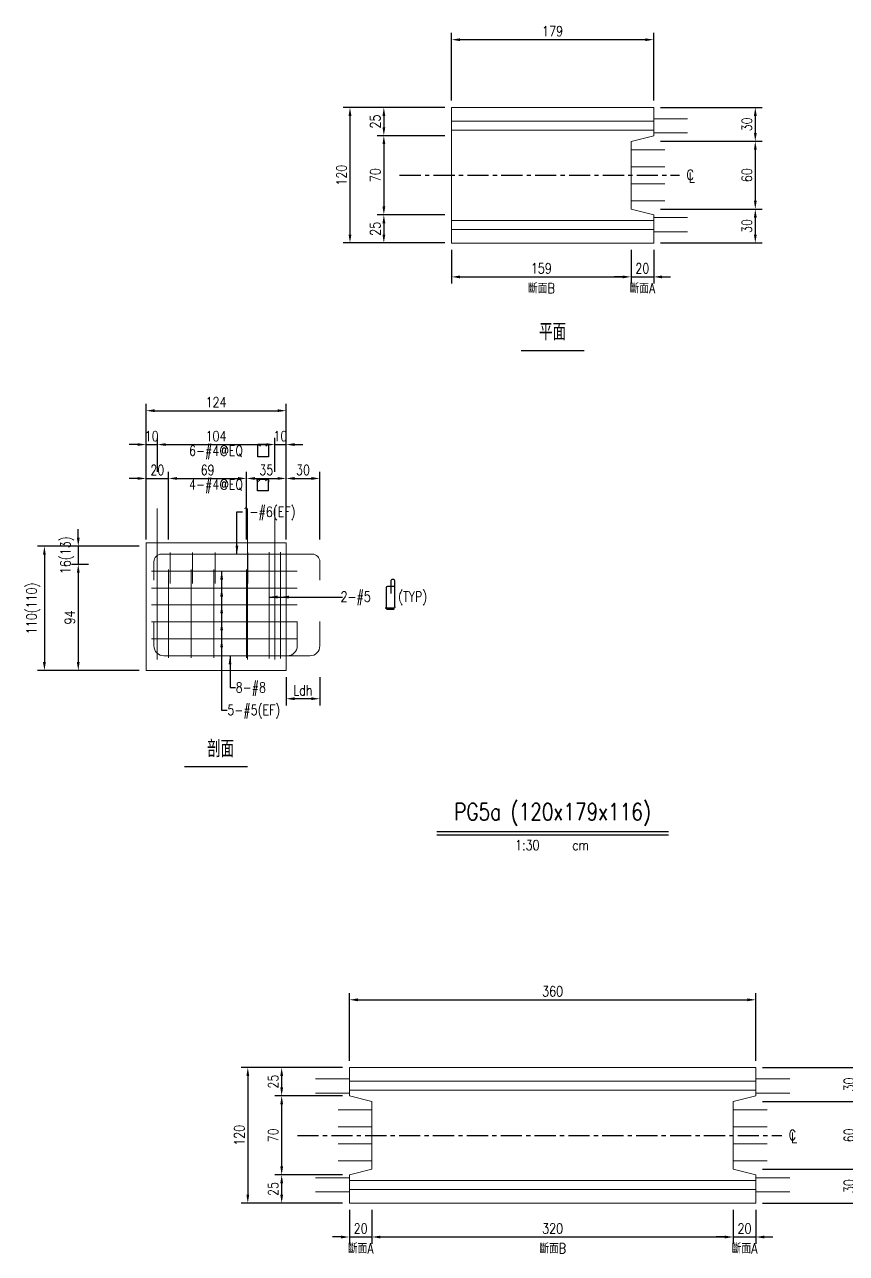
# Model space of a CAD drawing. Extents: x -4754 to 8167, y -19960 to 3942.
# Drawn here: x 1817 to 2545, y 2326 to 3414 of the extents above; entities that cross this region are included whole.
import ezdxf
from ezdxf.enums import TextEntityAlignment as Align

# ---------------------------------------------------------------- set-up
doc = ezdxf.new("R2010")
doc.units = 0
doc.header["$LTSCALE"] = 3
doc.linetypes.add('CENTER', pattern=[2, 1.25, -0.25, 0.25, -0.25])
doc.layers.get('0').update_dxf_attribs({"linetype": 'CONTINUOUS'})
doc.layers.add('HB_0', color=7, linetype='CONTINUOUS', transparency=0.5)
for name, color, linetype in [('HB_DIM', 1, 'CONTINUOUS'), ('HB_TXT_CTEXT', 2, 'CONTINUOUS'), ('鋼筋', 3, 'CONTINUOUS')]:
    doc.layers.add(name, color=color, linetype=linetype)
doc.styles.get("Standard").update_dxf_attribs({"font": 'ROMANS.shx', "width": 0.8, "bigfont": 'chineset.shx'})
doc.dimstyles.new('30', dxfattribs={"dimscale": 3, "dimtxt": 3, "dimasz": 2.5, "dimexe": 2, "dimexo": 2, "dimgap": 1, "dimtad": 1, "dimdsep": 46, "dimtxsty": 'Standard', "dimcen": 0, "dimclrd": 256, "dimclre": 256, "dimclrt": 2, "dimadec": 0, "dimazin": 0, "dimtfac": 1, "dimtix": 1, "dimtmove": 2, "dimatfit": 3, "dimfxl": 1, "dimtolj": 1, "dimtzin": 0, "dimarcsym": 0})

# ---------------------------------------------------------------- blocks, each defined once
blk = doc.blocks.new('beam_Topview')
at = {"layer": 'HB_TXT_CTEXT', "color": 4, "linetype": 'Continuous'}
blk.add_line((-27.8, 0), (27.8, 0), dxfattribs=at)
at = {"layer": 'HB_TXT_CTEXT', "color": 4, "linetype": 'Continuous', "width": 0.8}
blk.add_text('平面', height=15, rotation=360, dxfattribs=at).set_placement((0, 16.5), align=Align.MIDDLE)
blk = doc.blocks.new('beam_title')
at = {"layer": 'HB_TXT_CTEXT', "color": 3, "linetype": 'Continuous'}
blk.add_line((-102.5, 3), (102.5, 3), dxfattribs=at)
at = {"layer": 'HB_TXT_CTEXT', "color": 1, "linetype": 'Continuous'}
blk.add_line((-102.5, 0), (102.5, 0), dxfattribs=at)
at = {"color": 3, "linetype": 'Continuous', "width": 0.8}
blk.add_attdef('A', text='', height=15, dxfattribs=at).set_placement((0, 19.5), align=Align.MIDDLE)
at = {"color": 2, "linetype": 'Continuous', "width": 0.8}
for tag, p in [('1:30', (-22.4, -9)), ('CM', (24.8, -9))]:
    blk.add_attdef(tag, text='', height=9, dxfattribs=at).set_placement(p, align=Align.MIDDLE)
blk = doc.blocks.new('*D1048')
at = {"layer": 'HB_DIM', "linetype": 'Continuous', "lineweight": -2}
for p, q in [((2195.2, 3347), (2195.2, 3407)), ((2374.2, 3347), (2374.2, 3407)), ((2202.7, 3401), (2366.7, 3401))]:
    blk.add_line(p, q, dxfattribs=at)
at = {"layer": 'HB_DIM'}
for points in [[(2202.7, 3402.2), (2202.7, 3399.7), (2195.2, 3401)], [(2366.7, 3399.7), (2366.7, 3402.2), (2374.2, 3401)]]:
    blk.add_solid(points, dxfattribs=at)
at = {"layer": 'HB_DIM', "color": 2, "linetype": 'Continuous', "insert": (2284.7, 3408.5), "char_height": 9, "attachment_point": 5, "rotation": 0}
blk.add_mtext('\\A1;179', dxfattribs=at)
blk = doc.blocks.new('*D1049')
at = {"layer": 'HB_DIM', "linetype": 'Continuous', "lineweight": -2}
for p, q in [((2195.2, 3215), (2195.2, 3185)), ((2354.2, 3215), (2354.2, 3185)), ((2202.7, 3191), (2346.7, 3191))]:
    blk.add_line(p, q, dxfattribs=at)
at = {"layer": 'HB_DIM'}
for points in [[(2202.7, 3192.2), (2202.7, 3189.7), (2195.2, 3191)], [(2346.7, 3189.7), (2346.7, 3192.2), (2354.2, 3191)]]:
    blk.add_solid(points, dxfattribs=at)
at = {"layer": 'HB_DIM', "color": 2, "linetype": 'Continuous', "insert": (2274.7, 3198.5), "char_height": 9, "attachment_point": 5, "rotation": 0}
blk.add_mtext('\\A1;159', dxfattribs=at)
blk = doc.blocks.new('*D1050')
at = {"layer": 'HB_DIM', "linetype": 'Continuous', "lineweight": -2}
for p, q in [((2354.2, 3215), (2354.2, 3185)), ((2374.2, 3215), (2374.2, 3185)), ((2346.7, 3191), (2339.2, 3191)), ((2354.2, 3191), (2374.2, 3191)), ((2381.7, 3191), (2389.2, 3191))]:
    blk.add_line(p, q, dxfattribs=at)
at = {"layer": 'HB_DIM'}
for points in [[(2346.7, 3189.7), (2346.7, 3192.2), (2354.2, 3191)], [(2381.7, 3192.2), (2381.7, 3189.7), (2374.2, 3191)]]:
    blk.add_solid(points, dxfattribs=at)
at = {"layer": 'HB_DIM', "color": 2, "linetype": 'Continuous', "insert": (2364.2, 3198.5), "char_height": 9, "attachment_point": 5, "rotation": 0}
blk.add_mtext('\\A1;20', dxfattribs=at)
blk = doc.blocks.new('*D1051')
at = {"layer": 'HB_DIM', "linetype": 'Continuous', "lineweight": -2}
for p, q in [((2189.2, 3341), (2099.2, 3341)), ((2105.2, 3333.5), (2105.2, 3228.5)), ((2189.2, 3221), (2099.2, 3221))]:
    blk.add_line(p, q, dxfattribs=at)
at = {"layer": 'HB_DIM'}
for points in [[(2106.5, 3333.5), (2104, 3333.5), (2105.2, 3341)], [(2104, 3228.5), (2106.5, 3228.5), (2105.2, 3221)]]:
    blk.add_solid(points, dxfattribs=at)
at = {"layer": 'HB_DIM', "color": 2, "linetype": 'Continuous', "insert": (2097.7, 3281), "char_height": 9, "attachment_point": 5, "rotation": 90}
blk.add_mtext('\\A1;120', dxfattribs=at)
blk = doc.blocks.new('*D1052')
at = {"layer": 'HB_DIM', "linetype": 'Continuous', "lineweight": -2}
for p, q in [((2189.2, 3341), (2129.2, 3341)), ((2135.2, 3333.5), (2135.2, 3323.5)), ((2189.2, 3316), (2129.2, 3316))]:
    blk.add_line(p, q, dxfattribs=at)
at = {"layer": 'HB_DIM'}
for points in [[(2136.5, 3333.5), (2134, 3333.5), (2135.2, 3341)], [(2134, 3323.5), (2136.5, 3323.5), (2135.2, 3316)]]:
    blk.add_solid(points, dxfattribs=at)
at = {"layer": 'HB_DIM', "color": 2, "linetype": 'Continuous', "insert": (2127.7, 3328.5), "char_height": 9, "attachment_point": 5, "rotation": 90}
blk.add_mtext('\\A1;25', dxfattribs=at)
blk = doc.blocks.new('*D1053')
at = {"layer": 'HB_DIM', "linetype": 'Continuous', "lineweight": -2}
for p, q in [((2189.2, 3316), (2129.2, 3316)), ((2135.2, 3308.5), (2135.2, 3253.5)), ((2189.2, 3246), (2129.2, 3246))]:
    blk.add_line(p, q, dxfattribs=at)
at = {"layer": 'HB_DIM'}
for points in [[(2136.5, 3308.5), (2134, 3308.5), (2135.2, 3316)], [(2134, 3253.5), (2136.5, 3253.5), (2135.2, 3246)]]:
    blk.add_solid(points, dxfattribs=at)
at = {"layer": 'HB_DIM', "color": 2, "linetype": 'Continuous', "insert": (2127.7, 3281), "char_height": 9, "attachment_point": 5, "rotation": 90}
blk.add_mtext('\\A1;70', dxfattribs=at)
blk = doc.blocks.new('*D1054')
at = {"layer": 'HB_DIM', "linetype": 'Continuous', "lineweight": -2}
for p, q in [((2189.2, 3246), (2129.2, 3246)), ((2135.2, 3238.5), (2135.2, 3228.5)), ((2189.2, 3221), (2129.2, 3221))]:
    blk.add_line(p, q, dxfattribs=at)
at = {"layer": 'HB_DIM'}
for points in [[(2136.5, 3238.5), (2134, 3238.5), (2135.2, 3246)], [(2134, 3228.5), (2136.5, 3228.5), (2135.2, 3221)]]:
    blk.add_solid(points, dxfattribs=at)
at = {"layer": 'HB_DIM', "color": 2, "linetype": 'Continuous', "insert": (2127.7, 3233.5), "char_height": 9, "attachment_point": 5, "rotation": 90}
blk.add_mtext('\\A1;25', dxfattribs=at)
blk = doc.blocks.new('*D1055')
at = {"layer": 'HB_DIM', "linetype": 'Continuous', "lineweight": -2}
for p, q in [((2380.2, 3341), (2470.2, 3341)), ((2464.2, 3333.5), (2464.2, 3318.5)), ((2380.2, 3311), (2470.2, 3311))]:
    blk.add_line(p, q, dxfattribs=at)
at = {"layer": 'HB_DIM'}
for points in [[(2465.5, 3333.5), (2463, 3333.5), (2464.2, 3341)], [(2463, 3318.5), (2465.5, 3318.5), (2464.2, 3311)]]:
    blk.add_solid(points, dxfattribs=at)
at = {"layer": 'HB_DIM', "color": 2, "linetype": 'Continuous', "insert": (2456.7, 3326), "char_height": 9, "attachment_point": 5, "rotation": 90}
blk.add_mtext('\\A1;30', dxfattribs=at)
blk = doc.blocks.new('*D1056')
at = {"layer": 'HB_DIM', "linetype": 'Continuous', "lineweight": -2}
for p, q in [((2380.2, 3311), (2470.2, 3311)), ((2464.2, 3303.5), (2464.2, 3258.5)), ((2380.2, 3251), (2470.2, 3251))]:
    blk.add_line(p, q, dxfattribs=at)
at = {"layer": 'HB_DIM'}
for points in [[(2465.5, 3303.5), (2463, 3303.5), (2464.2, 3311)], [(2463, 3258.5), (2465.5, 3258.5), (2464.2, 3251)]]:
    blk.add_solid(points, dxfattribs=at)
at = {"layer": 'HB_DIM', "color": 2, "linetype": 'Continuous', "insert": (2456.7, 3281), "char_height": 9, "attachment_point": 5, "rotation": 90}
blk.add_mtext('\\A1;60', dxfattribs=at)
blk = doc.blocks.new('*D1057')
at = {"layer": 'HB_DIM', "linetype": 'Continuous', "lineweight": -2}
for p, q in [((2380.2, 3251), (2470.2, 3251)), ((2464.2, 3243.5), (2464.2, 3228.5)), ((2380.2, 3221), (2470.2, 3221))]:
    blk.add_line(p, q, dxfattribs=at)
at = {"layer": 'HB_DIM'}
for points in [[(2465.5, 3243.5), (2463, 3243.5), (2464.2, 3251)], [(2463, 3228.5), (2465.5, 3228.5), (2464.2, 3221)]]:
    blk.add_solid(points, dxfattribs=at)
at = {"layer": 'HB_DIM', "color": 2, "linetype": 'Continuous', "insert": (2456.7, 3236), "char_height": 9, "attachment_point": 5, "rotation": 90}
blk.add_mtext('\\A1;30', dxfattribs=at)
blk = doc.blocks.new('cl')
at = {"layer": 'HB_TXT_CTEXT', "linetype": 'Continuous', "width": 0.8}
for s, p in [('C', (-0.18, 0.11)), ('L', (0.23, -0.56))]:
    blk.add_text(s, height=2.5, dxfattribs=at).set_placement(p, align=Align.MIDDLE)
blk = doc.blocks.new('*D1058')
at = {"layer": 'HB_DIM', "linetype": 'Continuous', "lineweight": -2}
for p, q in [((2104.7, 2497), (2104.7, 2557)), ((2464.7, 2497), (2464.7, 2557)), ((2112.2, 2551), (2457.2, 2551))]:
    blk.add_line(p, q, dxfattribs=at)
at = {"layer": 'HB_DIM'}
for points in [[(2112.2, 2552.2), (2112.2, 2549.7), (2104.7, 2551)], [(2457.2, 2549.7), (2457.2, 2552.2), (2464.7, 2551)]]:
    blk.add_solid(points, dxfattribs=at)
at = {"layer": 'HB_DIM', "color": 2, "linetype": 'Continuous', "insert": (2284.7, 2558.5), "char_height": 9, "attachment_point": 5, "rotation": 0}
blk.add_mtext('\\A1;360', dxfattribs=at)
blk = doc.blocks.new('*D1059')
at = {"layer": 'HB_DIM', "linetype": 'Continuous', "lineweight": -2}
for p, q in [((2104.7, 2365), (2104.7, 2335)), ((2124.7, 2365), (2124.7, 2335)), ((2097.2, 2341), (2089.7, 2341)), ((2104.7, 2341), (2124.7, 2341)), ((2132.2, 2341), (2139.7, 2341))]:
    blk.add_line(p, q, dxfattribs=at)
at = {"layer": 'HB_DIM'}
for points in [[(2097.2, 2339.7), (2097.2, 2342.2), (2104.7, 2341)], [(2132.2, 2342.2), (2132.2, 2339.7), (2124.7, 2341)]]:
    blk.add_solid(points, dxfattribs=at)
at = {"layer": 'HB_DIM', "color": 2, "linetype": 'Continuous', "insert": (2114.7, 2348.5), "char_height": 9, "attachment_point": 5, "rotation": 0}
blk.add_mtext('\\A1;20', dxfattribs=at)
blk = doc.blocks.new('*D1060')
at = {"layer": 'HB_DIM', "linetype": 'Continuous', "lineweight": -2}
for p, q in [((2124.7, 2365), (2124.7, 2335)), ((2444.7, 2365), (2444.7, 2335)), ((2132.2, 2341), (2437.2, 2341))]:
    blk.add_line(p, q, dxfattribs=at)
at = {"layer": 'HB_DIM'}
for points in [[(2132.2, 2342.2), (2132.2, 2339.7), (2124.7, 2341)], [(2437.2, 2339.7), (2437.2, 2342.2), (2444.7, 2341)]]:
    blk.add_solid(points, dxfattribs=at)
at = {"layer": 'HB_DIM', "color": 2, "linetype": 'Continuous', "insert": (2284.7, 2348.5), "char_height": 9, "attachment_point": 5, "rotation": 0}
blk.add_mtext('\\A1;320', dxfattribs=at)
blk = doc.blocks.new('*D1061')
at = {"layer": 'HB_DIM', "linetype": 'Continuous', "lineweight": -2}
for p, q in [((2444.7, 2365), (2444.7, 2335)), ((2464.7, 2365), (2464.7, 2335)), ((2437.2, 2341), (2429.7, 2341)), ((2444.7, 2341), (2464.7, 2341)), ((2472.2, 2341), (2479.7, 2341))]:
    blk.add_line(p, q, dxfattribs=at)
at = {"layer": 'HB_DIM'}
for points in [[(2437.2, 2339.7), (2437.2, 2342.2), (2444.7, 2341)], [(2472.2, 2342.2), (2472.2, 2339.7), (2464.7, 2341)]]:
    blk.add_solid(points, dxfattribs=at)
at = {"layer": 'HB_DIM', "color": 2, "linetype": 'Continuous', "insert": (2454.7, 2348.5), "char_height": 9, "attachment_point": 5, "rotation": 0}
blk.add_mtext('\\A1;20', dxfattribs=at)
blk = doc.blocks.new('*D1062')
at = {"layer": 'HB_DIM', "linetype": 'Continuous', "lineweight": -2}
for p, q in [((2098.7, 2491), (2008.7, 2491)), ((2014.7, 2483.5), (2014.7, 2378.5)), ((2098.7, 2371), (2008.7, 2371))]:
    blk.add_line(p, q, dxfattribs=at)
at = {"layer": 'HB_DIM'}
for points in [[(2016, 2483.5), (2013.5, 2483.5), (2014.7, 2491)], [(2013.5, 2378.5), (2016, 2378.5), (2014.7, 2371)]]:
    blk.add_solid(points, dxfattribs=at)
at = {"layer": 'HB_DIM', "color": 2, "linetype": 'Continuous', "insert": (2007.2, 2431), "char_height": 9, "attachment_point": 5, "rotation": 90}
blk.add_mtext('\\A1;120', dxfattribs=at)
blk = doc.blocks.new('*D1063')
at = {"layer": 'HB_DIM', "linetype": 'Continuous', "lineweight": -2}
for p, q in [((2098.7, 2491), (2038.7, 2491)), ((2044.7, 2483.5), (2044.7, 2473.5)), ((2098.7, 2466), (2038.7, 2466))]:
    blk.add_line(p, q, dxfattribs=at)
at = {"layer": 'HB_DIM'}
for points in [[(2046, 2483.5), (2043.5, 2483.5), (2044.7, 2491)], [(2043.5, 2473.5), (2046, 2473.5), (2044.7, 2466)]]:
    blk.add_solid(points, dxfattribs=at)
at = {"layer": 'HB_DIM', "color": 2, "linetype": 'Continuous', "insert": (2037.2, 2478.5), "char_height": 9, "attachment_point": 5, "rotation": 90}
blk.add_mtext('\\A1;25', dxfattribs=at)
blk = doc.blocks.new('*D1064')
at = {"layer": 'HB_DIM', "linetype": 'Continuous', "lineweight": -2}
for p, q in [((2098.7, 2466), (2038.7, 2466)), ((2044.7, 2458.5), (2044.7, 2403.5)), ((2098.7, 2396), (2038.7, 2396))]:
    blk.add_line(p, q, dxfattribs=at)
at = {"layer": 'HB_DIM'}
for points in [[(2046, 2458.5), (2043.5, 2458.5), (2044.7, 2466)], [(2043.5, 2403.5), (2046, 2403.5), (2044.7, 2396)]]:
    blk.add_solid(points, dxfattribs=at)
at = {"layer": 'HB_DIM', "color": 2, "linetype": 'Continuous', "insert": (2037.2, 2431), "char_height": 9, "attachment_point": 5, "rotation": 90}
blk.add_mtext('\\A1;70', dxfattribs=at)
blk = doc.blocks.new('*D1065')
at = {"layer": 'HB_DIM', "linetype": 'Continuous', "lineweight": -2}
for p, q in [((2098.7, 2396), (2038.7, 2396)), ((2044.7, 2388.5), (2044.7, 2378.5)), ((2098.7, 2371), (2038.7, 2371))]:
    blk.add_line(p, q, dxfattribs=at)
at = {"layer": 'HB_DIM'}
for points in [[(2046, 2388.5), (2043.5, 2388.5), (2044.7, 2396)], [(2043.5, 2378.5), (2046, 2378.5), (2044.7, 2371)]]:
    blk.add_solid(points, dxfattribs=at)
at = {"layer": 'HB_DIM', "color": 2, "linetype": 'Continuous', "insert": (2037.2, 2383.5), "char_height": 9, "attachment_point": 5, "rotation": 90}
blk.add_mtext('\\A1;25', dxfattribs=at)
blk = doc.blocks.new('*D1066')
at = {"layer": 'HB_DIM', "linetype": 'Continuous', "lineweight": -2}
for p, q in [((2470.7, 2491), (2560.7, 2491)), ((2554.7, 2483.5), (2554.7, 2468.5)), ((2470.7, 2461), (2560.7, 2461))]:
    blk.add_line(p, q, dxfattribs=at)
at = {"layer": 'HB_DIM'}
for points in [[(2556, 2483.5), (2553.5, 2483.5), (2554.7, 2491)], [(2553.5, 2468.5), (2556, 2468.5), (2554.7, 2461)]]:
    blk.add_solid(points, dxfattribs=at)
at = {"layer": 'HB_DIM', "color": 2, "linetype": 'Continuous', "insert": (2547.2, 2476), "char_height": 9, "attachment_point": 5, "rotation": 90}
blk.add_mtext('\\A1;30', dxfattribs=at)
blk = doc.blocks.new('*D1067')
at = {"layer": 'HB_DIM', "linetype": 'Continuous', "lineweight": -2}
for p, q in [((2470.7, 2461), (2560.7, 2461)), ((2554.7, 2453.5), (2554.7, 2408.5)), ((2470.7, 2401), (2560.7, 2401))]:
    blk.add_line(p, q, dxfattribs=at)
at = {"layer": 'HB_DIM'}
for points in [[(2556, 2453.5), (2553.5, 2453.5), (2554.7, 2461)], [(2553.5, 2408.5), (2556, 2408.5), (2554.7, 2401)]]:
    blk.add_solid(points, dxfattribs=at)
at = {"layer": 'HB_DIM', "color": 2, "linetype": 'Continuous', "insert": (2547.2, 2431), "char_height": 9, "attachment_point": 5, "rotation": 90}
blk.add_mtext('\\A1;60', dxfattribs=at)
blk = doc.blocks.new('*D1068')
at = {"layer": 'HB_DIM', "linetype": 'Continuous', "lineweight": -2}
for p, q in [((2470.7, 2401), (2560.7, 2401)), ((2554.7, 2393.5), (2554.7, 2378.5)), ((2470.7, 2371), (2560.7, 2371))]:
    blk.add_line(p, q, dxfattribs=at)
at = {"layer": 'HB_DIM'}
for points in [[(2556, 2393.5), (2553.5, 2393.5), (2554.7, 2401)], [(2553.5, 2378.5), (2556, 2378.5), (2554.7, 2371)]]:
    blk.add_solid(points, dxfattribs=at)
at = {"layer": 'HB_DIM', "color": 2, "linetype": 'Continuous', "insert": (2547.2, 2386), "char_height": 9, "attachment_point": 5, "rotation": 90}
blk.add_mtext('\\A1;30', dxfattribs=at)
blk = doc.blocks.new('beam_SectionSide')
at = {"layer": 'HB_TXT_CTEXT', "color": 4, "linetype": 'Continuous'}
blk.add_line((-27.8, 0), (27.8, 0), dxfattribs=at)
at = {"layer": 'HB_TXT_CTEXT', "color": 4, "linetype": 'Continuous', "width": 0.8}
blk.add_text(' 剖面', height=15, rotation=360, dxfattribs=at).set_placement((0, 16.5), align=Align.MIDDLE)
blk = doc.blocks.new('rebar_arrowD')
at = {"color": 1, "linetype": 'Continuous'}
blk.add_solid([(-1.25, -7.5), (0, 0), (1.25, -7.5)], dxfattribs=at)
blk = doc.blocks.new('*D1205')
at = {"layer": 'HB_DIM', "linetype": 'Continuous', "lineweight": -2}
for p, q in [((2048.6, 2836.5), (2048.6, 2811.5)), ((2078.5, 2836.5), (2078.5, 2811.5)), ((2071, 2817.5), (2056.1, 2817.5))]:
    blk.add_line(p, q, dxfattribs=at)
at = {"layer": 'HB_DIM'}
for points in [[(2056.1, 2818.8), (2056.1, 2816.3), (2048.6, 2817.5)], [(2071, 2816.3), (2071, 2818.8), (2078.5, 2817.5)]]:
    blk.add_solid(points, dxfattribs=at)
at = {"layer": 'HB_DIM', "color": 2, "linetype": 'Continuous', "insert": (2063.5, 2825), "char_height": 9, "attachment_point": 5, "rotation": 0}
blk.add_mtext('\\A1;Ldh', dxfattribs=at)
blk = doc.blocks.new('rebar_arrowU')
at = {"color": 1, "linetype": 'Continuous'}
blk.add_solid([(-1.25, -7.5), (0, 0), (1.25, -7.5)], dxfattribs=at)
blk = doc.blocks.new('rebar_arrowL')
at = {"color": 1, "linetype": 'Continuous', "extrusion": (0, 0, -1)}
blk.add_solid([(-7.5, 1.3), (0, 0), (-7.5, -1.2)], dxfattribs=at)
blk = doc.blocks.new('rebar_2Tie_180_90')
at = {"layer": 'HB_TXT_CTEXT', "linetype": 'Continuous'}
for points in [[(46.5, -8.7), (46.5, 13.7, 1), (42.7, 13.7), (42.7, 3.3)], [(45.7, 9.3), (39.8, 9.3, 0.414214), (38.6, 8.1), (38.6, -9.6)], [(46.5, -8.7, -0.414214), (45.3, -9.9), (37.8, -9.9)], [(38.6, -9.6, 0.414214), (39.8, -10.8), (45.7, -10.8)]]:
    blk.add_lwpolyline(points, format="xyb", dxfattribs=at)
at = {"color": 2, "linetype": 'Continuous', "width": 0.8}
for tag, p in [('2-D16', (-1.7, 0.4)), ('(TYP)', (49.4, 0.4))]:
    blk.add_attdef(tag, text='', height=9, dxfattribs=at).set_placement(p, align=Align.MIDDLE_LEFT)
blk = doc.blocks.new('*D1206')
at = {"layer": 'HB_DIM', "linetype": 'Continuous', "lineweight": -2}
for p, q in [((1924.6, 2958.5), (1924.6, 3078.5)), ((1932.1, 3072.5), (2041.1, 3072.5)), ((2048.6, 2958.5), (2048.6, 3078.5))]:
    blk.add_line(p, q, dxfattribs=at)
at = {"layer": 'HB_DIM'}
for points in [[(1932.1, 3073.8), (1932.1, 3071.3), (1924.6, 3072.5)], [(2041.1, 3071.3), (2041.1, 3073.8), (2048.6, 3072.5)]]:
    blk.add_solid(points, dxfattribs=at)
at = {"layer": 'HB_DIM', "color": 2, "linetype": 'Continuous', "insert": (1986.6, 3080), "char_height": 9, "attachment_point": 5, "rotation": 0}
blk.add_mtext('\\A1;124', dxfattribs=at)
blk = doc.blocks.new('*D1207')
at = {"layer": 'HB_DIM', "linetype": 'Continuous', "lineweight": -2}
for p, q in [((1924.6, 3018.5), (1924.6, 3048.5)), ((1934.6, 3018.5), (1934.6, 3048.5)), ((1917.1, 3042.5), (1909.6, 3042.5)), ((1924.6, 3042.5), (1934.6, 3042.5)), ((1942.1, 3042.5), (1949.6, 3042.5))]:
    blk.add_line(p, q, dxfattribs=at)
at = {"layer": 'HB_DIM'}
for points in [[(1917.1, 3041.3), (1917.1, 3043.8), (1924.6, 3042.5)], [(1942.1, 3043.8), (1942.1, 3041.3), (1934.6, 3042.5)]]:
    blk.add_solid(points, dxfattribs=at)
at = {"layer": 'HB_DIM', "color": 2, "linetype": 'Continuous', "insert": (1929.6, 3050), "char_height": 9, "attachment_point": 5, "rotation": 0}
blk.add_mtext('\\A1;10', dxfattribs=at)
blk = doc.blocks.new('*D1208')
at = {"layer": 'HB_DIM', "linetype": 'Continuous', "lineweight": -2}
for p, q in [((1934.6, 3018.5), (1934.6, 3048.5)), ((2038.6, 3018.5), (2038.6, 3048.5)), ((1942.1, 3042.5), (2031.1, 3042.5))]:
    blk.add_line(p, q, dxfattribs=at)
at = {"layer": 'HB_DIM'}
for points in [[(1942.1, 3043.8), (1942.1, 3041.3), (1934.6, 3042.5)], [(2031.1, 3041.3), (2031.1, 3043.8), (2038.6, 3042.5)]]:
    blk.add_solid(points, dxfattribs=at)
at = {"layer": 'HB_DIM', "color": 2, "linetype": 'Continuous', "insert": (1986.6, 3050), "char_height": 9, "attachment_point": 5, "rotation": 0}
blk.add_mtext('\\A1;104', dxfattribs=at)
blk = doc.blocks.new('*D1209')
at = {"layer": 'HB_DIM', "linetype": 'Continuous', "lineweight": -2}
for p, q in [((2038.6, 3018.5), (2038.6, 3048.5)), ((2048.6, 3018.5), (2048.6, 3048.5)), ((2031.1, 3042.5), (2023.6, 3042.5)), ((2038.6, 3042.5), (2048.6, 3042.5)), ((2056.1, 3042.5), (2063.6, 3042.5))]:
    blk.add_line(p, q, dxfattribs=at)
at = {"layer": 'HB_DIM'}
for points in [[(2031.1, 3041.3), (2031.1, 3043.8), (2038.6, 3042.5)], [(2056.1, 3043.8), (2056.1, 3041.3), (2048.6, 3042.5)]]:
    blk.add_solid(points, dxfattribs=at)
at = {"layer": 'HB_DIM', "color": 2, "linetype": 'Continuous', "insert": (2043.6, 3050), "char_height": 9, "attachment_point": 5, "rotation": 0}
blk.add_mtext('\\A1;10', dxfattribs=at)
blk = doc.blocks.new('*D1210')
at = {"layer": 'HB_DIM', "linetype": 'Continuous', "lineweight": -2}
for p, q in [((1924.6, 2958.5), (1924.6, 3018.5)), ((1944.6, 2958.5), (1944.6, 3018.5)), ((1917.1, 3012.5), (1909.6, 3012.5)), ((1924.6, 3012.5), (1944.6, 3012.5)), ((1952.1, 3012.5), (1959.6, 3012.5))]:
    blk.add_line(p, q, dxfattribs=at)
at = {"layer": 'HB_DIM'}
for points in [[(1917.1, 3011.3), (1917.1, 3013.8), (1924.6, 3012.5)], [(1952.1, 3013.8), (1952.1, 3011.3), (1944.6, 3012.5)]]:
    blk.add_solid(points, dxfattribs=at)
at = {"layer": 'HB_DIM', "color": 2, "linetype": 'Continuous', "insert": (1934.6, 3020), "char_height": 9, "attachment_point": 5, "rotation": 0}
blk.add_mtext('\\A1;20', dxfattribs=at)
blk = doc.blocks.new('*D1211')
at = {"layer": 'HB_DIM', "linetype": 'Continuous', "lineweight": -2}
for p, q in [((1944.6, 2958.5), (1944.6, 3018.5)), ((2013.6, 2958.5), (2013.6, 3018.5)), ((1952.1, 3012.5), (2006.1, 3012.5))]:
    blk.add_line(p, q, dxfattribs=at)
at = {"layer": 'HB_DIM'}
for points in [[(1952.1, 3013.8), (1952.1, 3011.3), (1944.6, 3012.5)], [(2006.1, 3011.3), (2006.1, 3013.8), (2013.6, 3012.5)]]:
    blk.add_solid(points, dxfattribs=at)
at = {"layer": 'HB_DIM', "color": 2, "linetype": 'Continuous', "insert": (1979.1, 3020), "char_height": 9, "attachment_point": 5, "rotation": 0}
blk.add_mtext('\\A1;69', dxfattribs=at)
blk = doc.blocks.new('*D1212')
at = {"layer": 'HB_DIM', "linetype": 'Continuous', "lineweight": -2}
for p, q in [((2013.6, 2958.5), (2013.6, 3018.5)), ((2048.6, 2958.5), (2048.6, 3018.5)), ((2021.1, 3012.5), (2041.1, 3012.5))]:
    blk.add_line(p, q, dxfattribs=at)
at = {"layer": 'HB_DIM'}
for points in [[(2021.1, 3013.8), (2021.1, 3011.3), (2013.6, 3012.5)], [(2041.1, 3011.3), (2041.1, 3013.8), (2048.6, 3012.5)]]:
    blk.add_solid(points, dxfattribs=at)
at = {"layer": 'HB_DIM', "color": 2, "linetype": 'Continuous', "insert": (2031.1, 3020), "char_height": 9, "attachment_point": 5, "rotation": 0}
blk.add_mtext('\\A1;35', dxfattribs=at)
blk = doc.blocks.new('*D1213')
at = {"layer": 'HB_DIM', "linetype": 'Continuous', "lineweight": -2}
for p, q in [((2048.6, 2958.5), (2048.6, 3018.5)), ((2078.6, 2958.5), (2078.6, 3018.5)), ((2056.1, 3012.5), (2071.1, 3012.5))]:
    blk.add_line(p, q, dxfattribs=at)
at = {"layer": 'HB_DIM'}
for points in [[(2056.1, 3013.8), (2056.1, 3011.3), (2048.6, 3012.5)], [(2071.1, 3011.3), (2071.1, 3013.8), (2078.6, 3012.5)]]:
    blk.add_solid(points, dxfattribs=at)
at = {"layer": 'HB_DIM', "color": 2, "linetype": 'Continuous', "insert": (2063.6, 3020), "char_height": 9, "attachment_point": 5, "rotation": 0}
blk.add_mtext('\\A1;30', dxfattribs=at)
blk = doc.blocks.new('*D1214')
at = {"layer": 'HB_DIM', "linetype": 'Continuous', "lineweight": -2}
for p, q in [((1918.6, 2952.5), (1828.6, 2952.5)), ((1834.6, 2945), (1834.6, 2850)), ((1918.6, 2842.5), (1828.6, 2842.5))]:
    blk.add_line(p, q, dxfattribs=at)
at = {"layer": 'HB_DIM'}
for points in [[(1835.8, 2945), (1833.3, 2945), (1834.6, 2952.5)], [(1833.3, 2850), (1835.8, 2850), (1834.6, 2842.5)]]:
    blk.add_solid(points, dxfattribs=at)
at = {"layer": 'HB_DIM', "color": 2, "linetype": 'Continuous', "insert": (1824.7, 2897.5), "char_height": 9, "attachment_point": 5, "rotation": 90}
blk.add_mtext('\\A1;110(110)', dxfattribs=at)
blk = doc.blocks.new('*D1215')
at = {"layer": 'HB_DIM', "linetype": 'Continuous', "lineweight": -2}
for p, q in [((1864.6, 2960), (1864.6, 2967.5)), ((1918.6, 2952.5), (1858.6, 2952.5)), ((1864.6, 2952.5), (1864.6, 2936.5)), ((1873.6, 2936.5), (1858.6, 2936.5)), ((1864.6, 2929), (1864.6, 2921.5))]:
    blk.add_line(p, q, dxfattribs=at)
at = {"layer": 'HB_DIM'}
for points in [[(1863.3, 2960), (1865.8, 2960), (1864.6, 2952.5)], [(1865.8, 2929), (1863.3, 2929), (1864.6, 2936.5)]]:
    blk.add_solid(points, dxfattribs=at)
at = {"layer": 'HB_DIM', "color": 2, "linetype": 'Continuous', "insert": (1854.7, 2944.5), "char_height": 9, "attachment_point": 5, "rotation": 90}
blk.add_mtext('\\A1;16(13)', dxfattribs=at)
blk = doc.blocks.new('*D1216')
at = {"layer": 'HB_DIM', "linetype": 'Continuous', "lineweight": -2}
for p, q in [((1873.6, 2936.5), (1858.6, 2936.5)), ((1864.6, 2929), (1864.6, 2850)), ((1918.6, 2842.5), (1858.6, 2842.5))]:
    blk.add_line(p, q, dxfattribs=at)
at = {"layer": 'HB_DIM'}
for points in [[(1865.8, 2929), (1863.3, 2929), (1864.6, 2936.5)], [(1863.3, 2850), (1865.8, 2850), (1864.6, 2842.5)]]:
    blk.add_solid(points, dxfattribs=at)
at = {"layer": 'HB_DIM', "color": 2, "linetype": 'Continuous', "insert": (1857.1, 2889.5), "char_height": 9, "attachment_point": 5, "rotation": 90}
blk.add_mtext('\\A1;94', dxfattribs=at)
blk = doc.blocks.new('dim_rebar_HoopU')
at = {"linetype": 'Continuous'}
blk.add_lwpolyline([(44.2, 4.5), (45.4, 5.7, -0.668179), (46.5, 5.3), (46.5, -4.7), (37, -4.7), (37, 5.3, -0.668179), (38.1, 5.7), (39.3, 4.5)], format="xyb", dxfattribs=at)
at = {"linetype": 'Continuous', "width": 0.8}
blk.add_attdef('25-D13@EQ', text='', height=9, dxfattribs=at).set_placement((0, 0), align=Align.MIDDLE)
blk = doc.blocks.new('dim_rebar_HoopUwithTie')
at = {"linetype": 'Continuous'}
for points in [[(37.7, 3.1), (36.5, 4.3, -0.668179), (36.9, 5.3), (45.8, 5.3, -0.414214), (46.4, 4.7), (46.4, 2.8)], [(43.9, 4), (45.1, 5.2, -0.668179), (46.1, 4.8), (46.1, -4.9), (36.7, -4.9), (36.7, 4.8, -0.668179), (37.7, 5.2), (38.9, 4)]]:
    blk.add_lwpolyline(points, format="xyb", dxfattribs=at)
at = {"linetype": 'Continuous', "width": 0.8}
blk.add_attdef('22-D13@EQ', text='', height=9, dxfattribs=at).set_placement((0, 0), align=Align.MIDDLE)

msp = doc.modelspace()

# ---------------------------------------------------------------- linework, layer by layer
at = {"layer": 'HB_0', "lineweight": 5}
for p, q in [((2354.223, 3340.95, 113), (2195.223, 3340.95, 113)), ((2195.223, 3340.95, 113), (2195.223, 3328.95, 113)), ((2374.223, 3340.95, 113), (2354.223, 3340.95, 113)), ((2374.223, 3328.95, 113), (2374.223, 3340.95, 113)), ((2354.223, 3328.95, 113), (2195.223, 3328.95, 113)), ((2195.223, 3328.95, 113), (2195.223, 3320.95, 100)), ((2195.223, 3328.95, 113), (2354.223, 3328.95, 113)), ((2195.223, 3320.95, 100), (2354.223, 3320.95, 100)), ((2354.223, 3320.95, 100), (2195.223, 3320.95, 100)), ((2195.223, 3320.95, 100), (2195.223, 3240.95, 100)), ((2374.223, 3328.95, 113), (2354.223, 3328.95, 113)), ((2354.223, 3328.95, 113), (2374.223, 3328.95, 113)), ((2374.223, 3320.95, 100), (2354.223, 3320.95, 100)), ((2354.223, 3320.95, 100), (2374.223, 3320.95, 100)), ((2374.223, 3320.95, 100), (2374.223, 3328.95, 113)), ((2374.223, 3315.95, 100), (2374.223, 3320.95, 100)), ((2354.223, 3310.95, 100), (2374.223, 3315.95, 100)), ((2354.223, 3250.95, 100), (2354.223, 3310.95, 100)), ((2374.223, 3245.95, 100), (2354.223, 3250.95, 100)), ((2374.223, 3240.95, 100), (2374.223, 3245.95, 100)), ((2354.223, 3240.95, 100), (2195.223, 3240.95, 100)), ((2195.223, 3240.95, 100), (2195.223, 3232.95, 116)), ((2195.223, 3240.95, 100), (2354.223, 3240.95, 100)), ((2354.223, 3232.95, 116), (2195.223, 3232.95, 116)), ((2195.223, 3232.95, 116), (2195.223, 3220.95, 116)), ((2195.223, 3232.95, 116), (2354.223, 3232.95, 116)), ((2354.223, 3240.95, 100), (2374.223, 3240.95, 100)), ((2374.223, 3240.95, 100), (2354.223, 3240.95, 100)), ((2354.223, 3232.95, 116), (2374.223, 3232.95, 116)), ((2374.223, 3232.95, 116), (2354.223, 3232.95, 116)), ((2374.223, 3232.95, 116), (2374.223, 3240.95, 100)), ((2374.223, 3220.95, 116), (2374.223, 3232.95, 116)), ((2195.223, 3220.95, 116), (2354.223, 3220.95, 116)), ((2354.223, 3220.95, 116), (2374.223, 3220.95, 116)), ((1924.573, 2955.507), (2028.573, 2955.507)), ((1924.573, 2939.507, -8), (1924.573, 2955.507)), ((1924.573, 2842.507, -108), (1924.573, 2952.507, -108)), ((2028.573, 2955.507), (2048.573, 2955.507)), ((2048.573, 2955.507), (2048.573, 2939.507, -8)), ((2048.573, 2952.507, -108), (2048.573, 2842.507, -108)), ((2048.573, 2939.507, -13), (2048.573, 2842.507, -13)), ((2028.573, 2842.507, -108), (1924.573, 2842.507, -108)), ((2048.573, 2842.507, -108), (2028.573, 2842.507, -108)), ((2048.573, 2842.507, -13), (2028.573, 2842.507, -18)), ((2124.723, 2490.95, 113), (2104.723, 2490.95, 113)), ((2104.723, 2490.95, 113), (2104.723, 2478.95, 113)), ((2444.723, 2490.95, 113), (2124.723, 2490.95, 113)), ((2464.723, 2490.95, 113), (2444.723, 2490.95, 113)), ((2464.723, 2478.95, 113), (2464.723, 2490.95, 113)), ((2124.723, 2478.95, 113), (2104.723, 2478.95, 113)), ((2104.723, 2478.95, 113), (2104.723, 2470.95, 100)), ((2104.723, 2478.95, 113), (2124.723, 2478.95, 113)), ((2124.723, 2470.95, 100), (2104.723, 2470.95, 100)), ((2104.723, 2470.95, 100), (2104.723, 2465.95, 100)), ((2104.723, 2470.95, 100), (2124.723, 2470.95, 100)), ((2444.723, 2478.95, 113), (2124.723, 2478.95, 113)), ((2124.723, 2478.95, 113), (2444.723, 2478.95, 113)), ((2124.723, 2470.95, 100), (2444.723, 2470.95, 100)), ((2444.723, 2470.95, 100), (2124.723, 2470.95, 100)), ((2464.723, 2478.95, 113), (2444.723, 2478.95, 113)), ((2444.723, 2478.95, 113), (2464.723, 2478.95, 113)), ((2464.723, 2470.95, 100), (2444.723, 2470.95, 100)), ((2444.723, 2470.95, 100), (2464.723, 2470.95, 100)), ((2464.723, 2470.95, 100), (2464.723, 2478.95, 113)), ((2464.723, 2465.95, 100), (2464.723, 2470.95, 100)), ((2104.723, 2465.95, 100), (2124.723, 2460.95, 100)), ((2124.723, 2460.95, 100), (2124.723, 2400.95, 100)), ((2444.723, 2460.95, 100), (2464.723, 2465.95, 100)), ((2444.723, 2400.95, 100), (2444.723, 2460.95, 100)), ((2124.723, 2400.95, 100), (2104.723, 2395.95, 100)), ((2104.723, 2395.95, 100), (2104.723, 2390.95, 100)), ((2464.723, 2395.95, 100), (2444.723, 2400.95, 100)), ((2464.723, 2390.95, 100), (2464.723, 2395.95, 100)), ((2104.723, 2390.95, 100), (2124.723, 2390.95, 100)), ((2124.723, 2390.95, 100), (2104.723, 2390.95, 100)), ((2104.723, 2390.95, 100), (2104.723, 2382.95, 116)), ((2104.723, 2382.95, 116), (2124.723, 2382.95, 116)), ((2124.723, 2382.95, 116), (2104.723, 2382.95, 116)), ((2104.723, 2382.95, 116), (2104.723, 2370.95, 116)), ((2444.723, 2390.95, 100), (2124.723, 2390.95, 100)), ((2124.723, 2390.95, 100), (2444.723, 2390.95, 100)), ((2444.723, 2382.95, 116), (2124.723, 2382.95, 116)), ((2124.723, 2382.95, 116), (2444.723, 2382.95, 116)), ((2444.723, 2390.95, 100), (2464.723, 2390.95, 100)), ((2464.723, 2390.95, 100), (2444.723, 2390.95, 100)), ((2444.723, 2382.95, 116), (2464.723, 2382.95, 116)), ((2464.723, 2382.95, 116), (2444.723, 2382.95, 116)), ((2464.723, 2382.95, 116), (2464.723, 2390.95, 100)), ((2464.723, 2370.95, 116), (2464.723, 2382.95, 116)), ((2104.723, 2370.95, 116), (2124.723, 2370.95, 116)), ((2124.723, 2370.95, 116), (2444.723, 2370.95, 116)), ((2444.723, 2370.95, 116), (2464.723, 2370.95, 116))]:
    msp.add_line(p, q, dxfattribs=at)
at = {"layer": 'HB_0', "color": 1, "linetype": 'CENTER', "ltscale": 5}
for points in [[(2149.223, 3280.95), (2397.223, 3280.95)], [(2058.723, 2430.95), (2487.723, 2430.95)]]:
    msp.add_lwpolyline(points, dxfattribs=at)
at = {"layer": 'HB_TXT_CTEXT', "color": 1, "linetype": 'Continuous'}
for points in [[(2005.073, 2945.507), (2005.073, 2953.007), (2005.073, 2983.007), (2010.073, 2983.007)], [(1991.573, 2930.507), (1991.573, 2870.507), (1991.573, 2807.507), (1996.573, 2807.507)], [(2033.573, 2907.507), (2043.573, 2907.507), (2098.573, 2907.507)], [(1998.973, 2855.507), (1998.973, 2842.507), (1998.973, 2827.507), (2003.973, 2827.507)]]:
    msp.add_lwpolyline(points, dxfattribs=at)
at = {"layer": '鋼筋', "lineweight": 5}
for p, q in [((2404.16, 3330.95, 21.89), (2374.223, 3330.95, 21.89)), ((2404.16, 3318.45, 21.89), (2374.223, 3318.45, 21.89)), ((2384.16, 3303.45, 21.89), (2354.223, 3303.45, 21.89)), ((2384.16, 3288.45, 21.89), (2354.223, 3288.45, 21.89)), ((2384.16, 3273.45, 21.89), (2354.223, 3273.45, 21.89)), ((2384.16, 3258.45, 21.89), (2354.223, 3258.45, 21.89)), ((2404.16, 3243.45, 21.89), (2374.223, 3243.45, 21.89)), ((2404.16, 3230.95, 21.89), (2374.223, 3230.95, 21.89)), ((1934.573, 2979.654, -76.597), (1934.573, 2985.042, -81.985)), ((1934.573, 2985.042, -14.015), (1934.573, 2979.654, -19.403)), ((1934.573, 2982.797, -87.405), (1934.573, 2855.507, -87.405)), ((1934.573, 2855.507, -8.595), (1934.573, 2982.797, -8.595)), ((2014.573, 2979.654, -76.597), (2014.573, 2985.042, -81.985)), ((2014.573, 2985.042, -14.015), (2014.573, 2979.654, -19.403)), ((2014.573, 2982.797, -87.405), (2014.573, 2855.507, -87.405)), ((2014.573, 2855.507, -8.595), (2014.573, 2982.797, -8.595)), ((2038.573, 2979.654, -76.597), (2038.573, 2985.042, -81.985)), ((2038.573, 2985.042, -14.015), (2038.573, 2979.654, -19.403)), ((2038.573, 2982.797, -87.405), (2038.573, 2855.507, -87.405)), ((2038.573, 2855.507, -8.595), (2038.573, 2982.797, -8.595)), ((1931.573, 2922.587, -98), (1931.573, 2938.822, -98)), ((1938.258, 2945.507, -98), (2071.888, 2945.507, -98)), ((1945.843, 2919.51, -94.83), (1945.843, 2943.922, -94.83)), ((1945.843, 2943.922, -101.18), (1945.843, 2919.51, -101.18)), ((1965.843, 2919.51, -94.83), (1965.843, 2943.922, -94.83)), ((1965.843, 2943.922, -101.18), (1965.843, 2919.51, -101.18)), ((1985.843, 2919.51, -94.83), (1985.843, 2943.922, -94.83)), ((1985.843, 2943.922, -101.18), (1985.843, 2919.51, -101.18)), ((2014.843, 2919.51, -94.83), (2014.843, 2943.922, -94.83)), ((2014.843, 2943.922, -101.18), (2014.843, 2919.51, -101.18)), ((2033.573, 2857.02, -102.13), (2033.573, 2943.282, -102.13)), ((2033.573, 2943.282, -94.18), (2033.573, 2919.27, -94.18)), ((2043.573, 2857.02, -102.13), (2043.573, 2943.282, -102.13)), ((2043.573, 2943.282, -94.18), (2043.573, 2919.27, -94.18)), ((2078.573, 2938.822, -98), (2078.573, 2922.587, -98)), ((1929.573, 2930.507, -98), (2058.573, 2930.507, -98)), ((1944.573, 2925.619, -89.097), (1944.573, 2931.007, -94.485)), ((1944.573, 2931.007, -1.515), (1944.573, 2925.619, -6.903)), ((1944.573, 2928.762, -99.905), (1944.573, 2856.777, -99.905)), ((1944.573, 2856.777, 3.905), (1944.573, 2928.762, 3.905)), ((1964.573, 2925.619, -89.097), (1964.573, 2931.007, -94.485)), ((1964.573, 2931.007, -1.515), (1964.573, 2925.619, -6.903)), ((1964.573, 2928.762, -99.905), (1964.573, 2856.777, -99.905)), ((1964.573, 2856.777, 3.905), (1964.573, 2928.762, 3.905)), ((1984.573, 2925.619, -89.097), (1984.573, 2931.007, -94.485)), ((1984.573, 2931.007, -1.515), (1984.573, 2925.619, -6.903)), ((1984.573, 2928.762, -99.905), (1984.573, 2856.777, -99.905)), ((1984.573, 2856.777, 3.905), (1984.573, 2928.762, 3.905)), ((2013.573, 2925.619, -89.097), (2013.573, 2931.007, -94.485)), ((2013.573, 2931.007, -1.515), (2013.573, 2925.619, -6.903)), ((2013.573, 2928.762, -99.905), (2013.573, 2856.777, -99.905)), ((2013.573, 2856.777, 3.905), (2013.573, 2928.762, 3.905)), ((1929.573, 2915.507, -98), (2058.573, 2915.507, -98)), ((1929.573, 2900.507, -98), (2058.573, 2900.507, -98)), ((1929.573, 2885.507, -98), (2058.573, 2885.507, -98)), ((1931.573, 2885.987, -98), (1931.573, 2864.397, -98)), ((1931.573, 2885.987, -85.5), (1931.573, 2864.397, -85.5)), ((1931.573, 2885.987, -70.5), (1931.573, 2864.397, -70.5)), ((1931.573, 2885.987, -55.5), (1931.573, 2864.397, -55.5)), ((2058.51, 2864.397, -70.5), (2058.51, 2885.987, -70.5)), ((2058.51, 2864.397, -55.5), (2058.51, 2885.987, -55.5)), ((2078.51, 2864.397, -98), (2078.51, 2885.987, -98)), ((2078.51, 2864.397, -85.5), (2078.51, 2885.987, -85.5)), ((1929.573, 2870.507, -98), (2058.573, 2870.507, -98)), ((1934.573, 2852.332, -84.23), (1934.573, 2852.332, -11.77)), ((1940.463, 2855.507, -98), (2069.62, 2855.507, -98)), ((1940.463, 2855.507, -85.5), (2069.62, 2855.507, -85.5)), ((1940.463, 2855.507, -70.5), (2049.62, 2855.507, -70.5)), ((1940.463, 2855.507, -55.5), (2049.62, 2855.507, -55.5)), ((1944.573, 2853.602, -96.73), (1944.573, 2853.602, 0.73)), ((1964.573, 2853.602, -96.73), (1964.573, 2853.602, 0.73)), ((1984.573, 2853.602, -96.73), (1984.573, 2853.602, 0.73)), ((2013.573, 2853.602, -96.73), (2013.573, 2853.602, 0.73)), ((2014.573, 2852.332, -84.23), (2014.573, 2852.332, -11.77)), ((2033.573, 2853.045, -88.615), (2033.573, 2853.045, -98.155)), ((2038.573, 2852.332, -84.23), (2038.573, 2852.332, -11.77)), ((2043.573, 2853.045, -88.615), (2043.573, 2853.045, -98.155)), ((2074.786, 2480.95, 13), (2104.723, 2480.95, 13)), ((2494.66, 2480.95, 21.89), (2464.723, 2480.95, 21.89)), ((2074.786, 2468.45, 13), (2104.723, 2468.45, 13)), ((2494.66, 2468.45, 21.89), (2464.723, 2468.45, 21.89)), ((2094.786, 2453.45, 13), (2124.723, 2453.45, 13)), ((2474.66, 2453.45, 21.89), (2444.723, 2453.45, 21.89)), ((2094.786, 2438.45, 13), (2124.723, 2438.45, 13)), ((2474.66, 2438.45, 21.89), (2444.723, 2438.45, 21.89)), ((2094.786, 2423.45, 13), (2124.723, 2423.45, 13)), ((2474.66, 2423.45, 21.89), (2444.723, 2423.45, 21.89)), ((2094.786, 2408.45, 13), (2124.723, 2408.45, 13)), ((2474.66, 2408.45, 21.89), (2444.723, 2408.45, 21.89)), ((2074.786, 2393.45, 13), (2104.723, 2393.45, 13)), ((2494.66, 2393.45, 21.89), (2464.723, 2393.45, 21.89)), ((2074.786, 2380.95, 13), (2104.723, 2380.95, 13)), ((2494.66, 2380.95, 21.89), (2464.723, 2380.95, 21.89))]:
    msp.add_line(p, q, dxfattribs=at)
at = {"layer": '鋼筋', "lineweight": 5, "extrusion": (-1, 2.44929e-16, 0)}
for centre, start, end in [((-2982.797, -84.23, -1934.573), 135, 270), ((-2982.797, -11.77, -1934.573), 90, 225), ((-2982.797, -84.23, -2014.573), 135, 270), ((-2982.797, -11.77, -2014.573), 90, 225), ((-2982.797, -84.23, -2038.573), 135, 270), ((-2982.797, -11.77, -2038.573), 90, 225), ((-2943.922, -98.005, -1945.843), 90, 270), ((-2943.922, -98.005, -1965.843), 90, 270), ((-2943.922, -98.005, -1985.843), 90, 270), ((-2943.922, -98.005, -2014.843), 90, 270), ((-2928.762, -96.73, -1944.573), 135, 270), ((-2928.762, 0.73, -1944.573), 90, 225), ((-2928.762, -96.73, -1964.573), 135, 270), ((-2928.762, 0.73, -1964.573), 90, 225), ((-2928.762, -96.73, -1984.573), 135, 270), ((-2928.762, 0.73, -1984.573), 90, 225), ((-2928.762, -96.73, -2013.573), 135, 270), ((-2928.762, 0.73, -2013.573), 90, 225), ((-2855.507, -84.23, -1934.573), 270, 0), ((-2855.507, -11.77, -1934.573), 0, 90), ((-2856.777, -96.73, -1944.573), 270, 0), ((-2856.777, 0.73, -1944.573), 0, 90), ((-2856.777, -96.73, -1964.573), 270, 0), ((-2856.777, 0.73, -1964.573), 0, 90), ((-2856.777, -96.73, -1984.573), 270, 0), ((-2856.777, 0.73, -1984.573), 0, 90), ((-2856.777, -96.73, -2013.573), 270, 0), ((-2856.777, 0.73, -2013.573), 0, 90), ((-2855.507, -84.23, -2014.573), 270, 0), ((-2855.507, -11.77, -2014.573), 0, 90), ((-2855.507, -84.23, -2038.573), 270, 0), ((-2855.507, -11.77, -2038.573), 0, 90)]:
    msp.add_arc(centre, 3.175, start, end, dxfattribs=at)
at = {"layer": '鋼筋', "lineweight": 5, "extrusion": (0, 0, -1)}
for centre, start, end in [((-1938.258, 2938.822, 98), 0, 90), ((-2071.888, 2938.822, 98), 90, 180)]:
    msp.add_arc(centre, 6.685, start, end, dxfattribs=at)
at = {"layer": '鋼筋', "lineweight": 5, "extrusion": (1, -2.44929e-16, 1.22465e-16)}
for centre, start, end in [((2943.282, -98.155, 2033.573), 270, 90), ((2943.282, -98.155, 2043.573), 270, 90), ((2857.02, -98.155, 2033.573), 180, 270), ((2857.02, -98.155, 2043.573), 180, 270)]:
    msp.add_arc(centre, 3.975, start, end, dxfattribs=at)
at = {"layer": '鋼筋', "lineweight": 5}
for centre, start, end in [((1940.463, 2864.397, -98), 180, 270), ((1940.463, 2864.397, -85.5), 180, 270), ((1940.463, 2864.397, -70.5), 180, 270), ((1940.463, 2864.397, -55.5), 180, 270), ((2049.62, 2864.397, -70.5), 270, 0), ((2049.62, 2864.397, -55.5), 270, 0), ((2069.62, 2864.397, -98), 270, 0), ((2069.62, 2864.397, -85.5), 270, 0)]:
    msp.add_arc(centre, 8.89, start, end, dxfattribs=at)

# ---------------------------------------------------------------- block references
at = {"layer": 'HB_0', "linetype": 'Continuous', "xscale": 3.6, "yscale": 3.6, "zscale": 3.6}
for p in [(2407.223, 3280.95, 116), (2497.723, 2430.95, 116)]:
    msp.add_blockref('cl', p, dxfattribs=at)
at = {"layer": 'HB_TXT_CTEXT', "color": 0, "linetype": 'Continuous', "rotation": 360}
for name, p in [('beam_Topview', (2284.723, 3125.95)), ('beam_SectionSide', (1986.573, 2757.507))]:
    msp.add_blockref(name, p, dxfattribs=at)
at = {"layer": 'HB_TXT_CTEXT', "linetype": 'Continuous'}
for name, p, values in [('dim_rebar_HoopU', (1986.573, 3036.507, -108), {'25-D13@EQ': '6-#4@EQ'}), ('dim_rebar_HoopUwithTie', (1986.573, 3006.507, -108), {'22-D13@EQ': '4-#4@EQ'}), ('rebar_2Tie_180_90', (2098.573, 2907.507, -88.615), {'2-D16': '2-#5', '(TYP)': '(TYP)'})]:
    msp.add_blockref(name, p, dxfattribs=at).add_auto_attribs(values)
at = {"layer": 'HB_TXT_CTEXT', "linetype": 'Continuous', "rotation": 180}
msp.add_blockref('rebar_arrowD', (2005.073, 2945.507, -98), dxfattribs=at)
at = {"layer": 'HB_TXT_CTEXT', "linetype": 'Continuous'}
for name, p in [('rebar_arrowU', (1991.573, 2930.507, -98)), ('rebar_arrowU', (1991.573, 2915.507, -98)), ('rebar_arrowL', (2033.573, 2907.507, -88.615)), ('rebar_arrowL', (2043.573, 2907.507, -88.615)), ('rebar_arrowU', (1991.573, 2900.507, -98)), ('rebar_arrowU', (1991.573, 2885.507, -98)), ('rebar_arrowU', (1991.573, 2870.507, -98)), ('rebar_arrowU', (1998.973, 2855.507))]:
    msp.add_blockref(name, p, dxfattribs=at)
at = {"layer": 'HB_TXT_CTEXT', "color": 0, "linetype": 'Continuous', "rotation": 360}
msp.add_blockref('beam_title', (2284.723, 2696.95), dxfattribs=at).add_auto_attribs({'A': 'PG5a (120x179x116)', '1:30': '1:30', 'CM': 'cm'})

# ---------------------------------------------------------------- texts
at = {"layer": 'HB_TXT_CTEXT', "linetype": 'Continuous', "width": 0.8}
for s, p in [('斷面B', (2274.723, 3180.95)), ('斷面A', (2364.223, 3180.95)), ('斷面A', (2114.723, 2330.95)), ('斷面B', (2284.723, 2330.95)), ('斷面A', (2454.723, 2330.95))]:
    msp.add_text(s, height=9, dxfattribs=at).set_placement(p, align=Align.MIDDLE_CENTER)
for s, p in [('1-#6(EF)', (2010.073, 2983.007, -98)), ('8-#8', (2003.973, 2827.507)), ('5-#5(EF)', (1996.573, 2807.507, -98))]:
    msp.add_text(s, height=9, dxfattribs=at).set_placement(p, align=Align.MIDDLE_LEFT)

# ---------------------------------------------------------------- dimensions: what is measured, and where the dimension line sits
at = {"layer": 'HB_DIM', "linetype": 'Continuous'}
for base, p1, p2, angle, override, picture, middle in [((2374.223, 3400.95), (2195.223, 3340.95, 100), (2374.223, 3340.95, 100), 0, {"dimpost": '<>'}, '*D1048', (2284.723, 3408.45)), ((2105.223, 3220.95), (2195.223, 3340.95, 100), (2195.223, 3220.95, 100), 90, {"dimtad": 4, "dimpost": '<>'}, '*D1051', (2097.723, 3280.95)), ((2135.223, 3315.95), (2195.223, 3340.95, 100), (2195.223, 3315.95, 100), 90, {"dimtad": 4, "dimpost": '<>'}, '*D1052', (2127.723, 3328.45)), ((2464.223, 3310.95), (2374.223, 3340.95, 100), (2374.223, 3310.95, 100), 90, {"dimtad": 4, "dimpost": '<>'}, '*D1055', (2456.723, 3325.95)), ((2135.223, 3245.95), (2195.223, 3315.95, 100), (2195.223, 3245.95, 100), 90, {"dimtad": 4, "dimpost": '<>'}, '*D1053', (2127.723, 3280.95)), ((2464.223, 3250.95), (2374.223, 3310.95, 100), (2374.223, 3250.95, 100), 90, {"dimtad": 4, "dimpost": '<>'}, '*D1056', (2456.723, 3280.95)), ((2135.223, 3220.95), (2195.223, 3245.95, 100), (2195.223, 3220.95, 100), 90, {"dimtad": 4, "dimpost": '<>'}, '*D1054', (2127.723, 3233.45)), ((2464.223, 3220.95), (2374.223, 3250.95, 100), (2374.223, 3220.95, 100), 90, {"dimtad": 4, "dimpost": '<>'}, '*D1057', (2456.723, 3235.95)), ((2354.223, 3190.95), (2195.223, 3220.95, 100), (2354.223, 3220.95, 100), 0, {"dimpost": '<>'}, '*D1049', (2274.723, 3198.45)), ((2374.223, 3190.95), (2354.223, 3220.95, 100), (2374.223, 3220.95, 100), 0, {"dimpost": '<>'}, '*D1050', (2364.223, 3198.45)), ((2048.573, 3072.507), (1924.573, 2952.507, -108), (2048.573, 2952.507, -108), 0, {"dimpost": '<>'}, '*D1206', (1986.573, 3080.007)), ((1934.573, 3042.507), (1924.573, 3012.507, -108), (1934.573, 3012.507, -108), 0, {"dimpost": '<>'}, '*D1207', (1929.573, 3050.007)), ((2038.573, 3042.507), (1934.573, 3012.507, -108), (2038.573, 3012.507, -108), 0, {"dimpost": '<>'}, '*D1208', (1986.573, 3050.007)), ((2048.573, 3042.507), (2038.573, 3012.507, -108), (2048.573, 3012.507, -108), 0, {"dimpost": '<>'}, '*D1209', (2043.573, 3050.007)), ((1944.573, 3012.507), (1924.573, 2952.507, -108), (1944.573, 2952.507, -108), 0, {"dimpost": '<>'}, '*D1210', (1934.573, 3020.007)), ((2013.573, 3012.507), (1944.573, 2952.507, -108), (2013.573, 2952.507, -108), 0, {"dimpost": '<>'}, '*D1211', (1979.073, 3020.007)), ((2048.573, 3012.507), (2013.573, 2952.507, -108), (2048.573, 2952.507, -108), 0, {"dimpost": '<>'}, '*D1212', (2031.073, 3020.007)), ((2078.573, 3012.507), (2048.573, 2952.507, -108), (2078.573, 2952.507, -108), 0, {"dimpost": '<>'}, '*D1213', (2063.573, 3020.007)), ((1864.573, 2842.507), (1879.573, 2936.507, -108), (1924.573, 2842.507, -108), 90, {"dimtad": 4, "dimpost": '<>'}, '*D1216', (1857.073, 2889.507)), ((2464.723, 2550.95), (2104.723, 2490.95, 100), (2464.723, 2490.95, 100), 0, {"dimpost": '<>'}, '*D1058', (2284.723, 2558.45)), ((2014.723, 2370.95), (2104.723, 2490.95, 100), (2104.723, 2370.95, 100), 90, {"dimtad": 4, "dimpost": '<>'}, '*D1062', (2007.223, 2430.95)), ((2044.723, 2465.95), (2104.723, 2490.95, 100), (2104.723, 2465.95, 100), 90, {"dimtad": 4, "dimpost": '<>'}, '*D1063', (2037.223, 2478.45)), ((2554.723, 2460.95), (2464.723, 2490.95, 100), (2464.723, 2460.95, 100), 90, {"dimtad": 4, "dimpost": '<>'}, '*D1066', (2547.223, 2475.95)), ((2044.723, 2395.95), (2104.723, 2465.95, 100), (2104.723, 2395.95, 100), 90, {"dimtad": 4, "dimpost": '<>'}, '*D1064', (2037.223, 2430.95)), ((2554.723, 2400.95), (2464.723, 2460.95, 100), (2464.723, 2400.95, 100), 90, {"dimtad": 4, "dimpost": '<>'}, '*D1067', (2547.223, 2430.95)), ((2044.723, 2370.95), (2104.723, 2395.95, 100), (2104.723, 2370.95, 100), 90, {"dimtad": 4, "dimpost": '<>'}, '*D1065', (2037.223, 2383.45)), ((2554.723, 2370.95), (2464.723, 2400.95, 100), (2464.723, 2370.95, 100), 90, {"dimtad": 4, "dimpost": '<>'}, '*D1068', (2547.223, 2385.95)), ((2124.723, 2340.95), (2104.723, 2370.95, 100), (2124.723, 2370.95, 100), 0, {"dimpost": '<>'}, '*D1059', (2114.723, 2348.45)), ((2444.723, 2340.95), (2124.723, 2370.95, 100), (2444.723, 2370.95, 100), 0, {"dimpost": '<>'}, '*D1060', (2284.723, 2348.45)), ((2464.723, 2340.95), (2444.723, 2370.95, 100), (2464.723, 2370.95, 100), 0, {"dimpost": '<>'}, '*D1061', (2454.723, 2348.45))]:
    dim = msp.add_linear_dim(base=base, p1=p1, p2=p2, angle=angle, dimstyle='30', override=override, dxfattribs=at)
    dim.commit()
    dim.dimension.update_dxf_attribs({"geometry": picture, "text_midpoint": middle})
for base, p1, p2, angle, text, override, picture, middle in [((1864.573, 2936.507), (1924.573, 2952.507, -108), (1879.573, 2936.507, -108), 90, '<>(13)', {"dimtad": 4, "dimpost": '<>'}, '*D1215', (1854.716, 2944.507)), ((1834.573, 2842.507), (1924.573, 2952.507, -108), (1924.573, 2842.507, -108), 90, '<>(110)', {"dimtad": 4, "dimpost": '<>'}, '*D1214', (1824.716, 2897.507)), ((2048.573, 2817.507), (2078.51, 2842.507, -98), (2048.573, 2842.507, -108), 0, 'Ldh', {"dimpost": '<>'}, '*D1205', (2063.542, 2825.007))]:
    dim = msp.add_linear_dim(base=base, p1=p1, p2=p2, angle=angle, text=text, dimstyle='30', override=override, dxfattribs=at)
    dim.commit()
    dim.dimension.update_dxf_attribs({"geometry": picture, "text_midpoint": middle})

doc.saveas('drawing.dxf')
